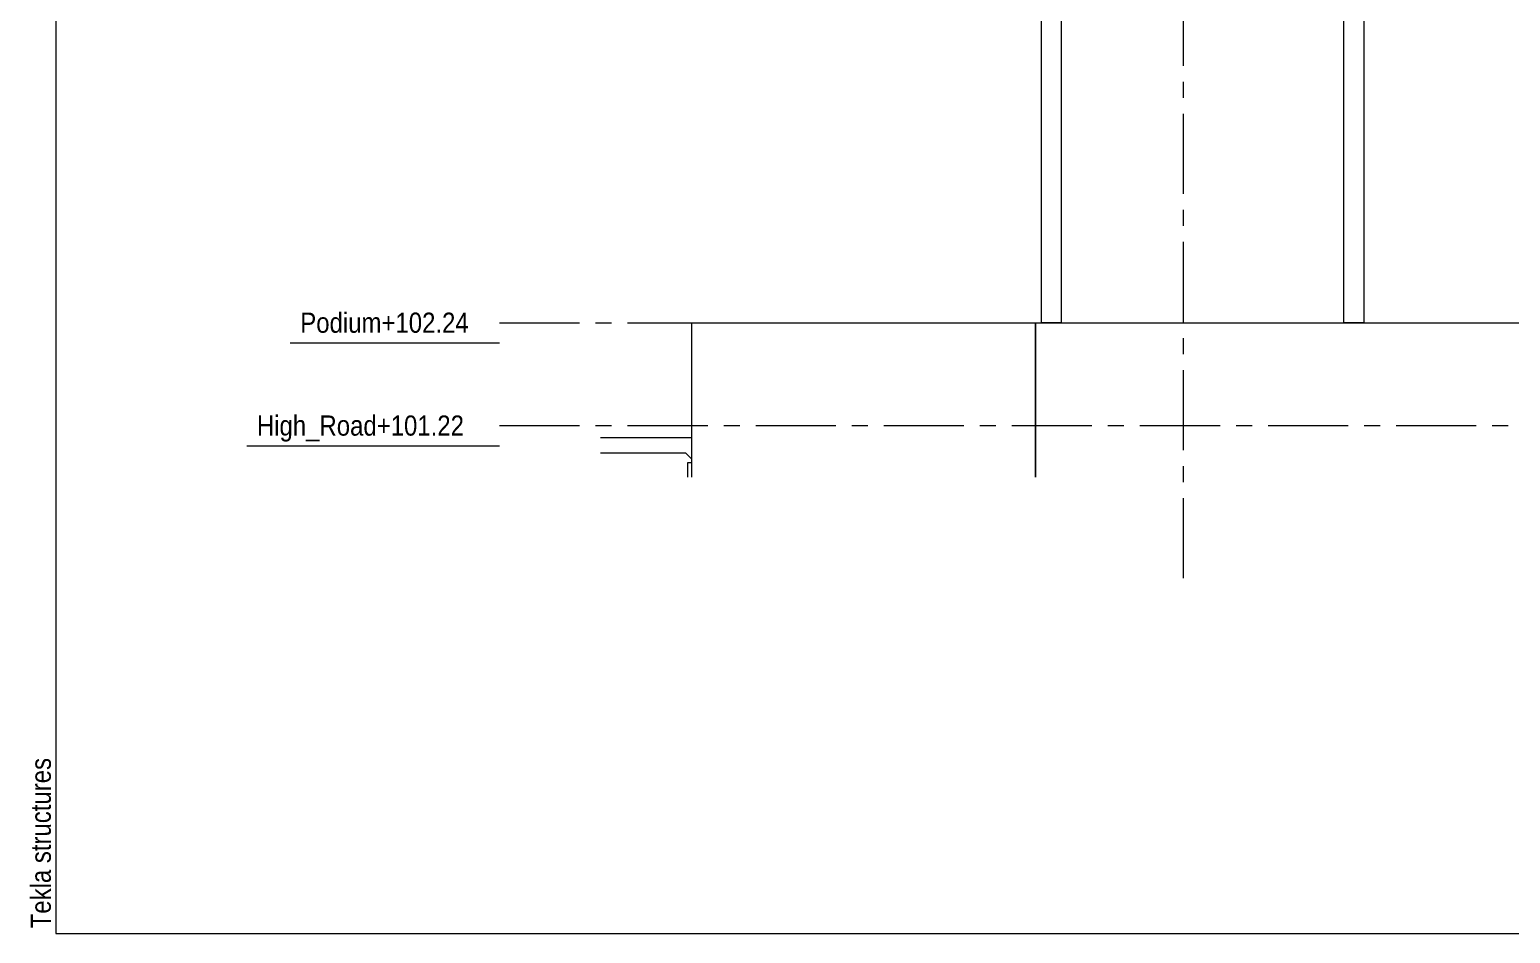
# Model space of a CAD drawing. Header units: millimetres. Extents: x -220592 to 404889, y -217665 to 38245.
# Drawn here: x -1025.3 to -878.5, y -1594.5 to -1504.8 of the extents above; entities that cross this region are included whole.
import ezdxf

# ---------------------------------------------------------------- set-up
doc = ezdxf.new("R2010")
doc.units = ezdxf.units.MM
doc.linetypes.add('XKITLINE00', pattern=[0])
doc.layers.add('000 - 0_HIDE_OBJ_FRAMING_DEF_SUB_1', color=7, linetype='Continuous')
for name, color, linetype, lineweight in [('DrawingSheet', 7, 'Continuous', 0), ('Part', 7, 'Continuous', 0), ('S-GRID', 7, 'Continuous', 0)]:
    doc.layers.add(name, color=color, linetype=linetype, lineweight=lineweight)
doc.styles.add('ARIAL', font='arial.ttf')

# ---------------------------------------------------------------- blocks, each defined once
blk = doc.blocks.new('*A3767')
at = {"layer": 'DrawingSheet', "color": 7, "linetype": 'XKITLINE00', "lineweight": 0}
for p, q in [((-211.572505, 388.625369), (-211.572505, -185.374631)), ((-211.572505, -185.374631), (1458.427495, -185.374631))]:
    blk.add_line(p, q, dxfattribs=at)
at = {"layer": 'DrawingSheet', "color": 7, "style": 'ARIAL', "width": 0.85}
blk.add_text('Tekla structures', height=2, rotation=90, dxfattribs=at).set_placement((-212.072505, -184.874631))
blk = doc.blocks.new('*A5173')
at = {"layer": 'S-GRID', "color": 7, "linetype": 'XKITLINE00', "lineweight": 0}
for p, q in [((-167.582288, -124.823645), (-159.644788, -124.823645)), ((-158.057288, -124.823645), (-156.469788, -124.823645)), ((-154.882288, -124.823645), (-146.944788, -124.823645)), ((-145.357288, -124.823645), (-143.769788, -124.823645)), ((-142.182288, -124.823645), (-134.244788, -124.823645)), ((-132.657288, -124.823645), (-131.069788, -124.823645)), ((-129.482288, -124.823645), (-121.544788, -124.823645)), ((-119.957288, -124.823645), (-118.369788, -124.823645)), ((-116.782288, -124.823645), (-108.844788, -124.823645)), ((-107.257288, -124.823645), (-105.669788, -124.823645)), ((-104.082288, -124.823645), (-96.144788, -124.823645)), ((-94.557288, -124.823645), (-92.969788, -124.823645)), ((-91.382288, -124.823645), (-83.444788, -124.823645)), ((-81.857288, -124.823645), (-80.269788, -124.823645)), ((-78.682288, -124.823645), (-70.744788, -124.823645)), ((-69.157288, -124.823645), (-67.569788, -124.823645))]:
    blk.add_line(p, q, dxfattribs=at)
at = {"layer": 'S-GRID', "color": 7, "style": 'ARIAL', "width": 0.85}
blk.add_text('Podium+102.24', height=2, dxfattribs=at).set_placement((-187.342054, -125.823645))
blk = doc.blocks.new('*A5174')
at = {"layer": 'S-GRID', "color": 7, "linetype": 'XKITLINE00', "lineweight": 0}
for p, q in [((-167.582288, -135.023645), (-159.644788, -135.023645)), ((-158.057288, -135.023645), (-156.469788, -135.023645)), ((-154.882288, -135.023645), (-146.944788, -135.023645)), ((-145.357288, -135.023645), (-143.769788, -135.023645)), ((-142.182288, -135.023645), (-134.244788, -135.023645)), ((-132.657288, -135.023645), (-131.069788, -135.023645)), ((-129.482288, -135.023645), (-121.544788, -135.023645)), ((-119.957288, -135.023645), (-118.369788, -135.023645)), ((-116.782288, -135.023645), (-108.844788, -135.023645)), ((-107.257288, -135.023645), (-105.669788, -135.023645)), ((-104.082288, -135.023645), (-96.144788, -135.023645)), ((-94.557288, -135.023645), (-92.969788, -135.023645)), ((-91.382288, -135.023645), (-83.444788, -135.023645)), ((-81.857288, -135.023645), (-80.269788, -135.023645)), ((-78.682288, -135.023645), (-70.744788, -135.023645)), ((-69.157288, -135.023645), (-67.569788, -135.023645))]:
    blk.add_line(p, q, dxfattribs=at)
at = {"layer": 'S-GRID', "color": 7, "style": 'ARIAL', "width": 0.85}
blk.add_text('High_Road+101.22', height=2, dxfattribs=at).set_placement((-191.642835, -136.023645))
blk = doc.blocks.new('*A5179')
at = {"layer": 'S-GRID', "color": 7, "linetype": 'XKITLINE00', "lineweight": 0}
for p, q in [((-99.749768, -10.457145), (-99.749768, -6.660345)), ((-99.749768, -13.632145), (-99.749768, -12.044645)), ((-99.749768, -23.157145), (-99.749768, -15.219645)), ((-99.749768, -26.332145), (-99.749768, -24.744645)), ((-99.749768, -35.857145), (-99.749768, -27.919645)), ((-99.749768, -39.032145), (-99.749768, -37.444645)), ((-99.749768, -48.557145), (-99.749768, -40.619645)), ((-99.749768, -51.732145), (-99.749768, -50.144645)), ((-99.749768, -61.257145), (-99.749768, -53.319645)), ((-99.749768, -64.432145), (-99.749768, -62.844645)), ((-99.749768, -73.957145), (-99.749768, -66.019645)), ((-99.749768, -77.132145), (-99.749768, -75.544645)), ((-99.749768, -86.657145), (-99.749768, -78.719645)), ((-99.749768, -89.832145), (-99.749768, -88.244645)), ((-99.749768, -99.357145), (-99.749768, -91.419645)), ((-99.749768, -102.532145), (-99.749768, -100.944645)), ((-99.749768, -112.057145), (-99.749768, -104.119645)), ((-99.749768, -115.232145), (-99.749768, -113.644645)), ((-99.749768, -124.757145), (-99.749768, -116.819645)), ((-99.749768, -127.932145), (-99.749768, -126.344645)), ((-99.749768, -137.457145), (-99.749768, -129.519645)), ((-99.749768, -140.632145), (-99.749768, -139.044645)), ((-99.749768, -150.157145), (-99.749768, -142.219645))]:
    blk.add_line(p, q, dxfattribs=at)
at = {"layer": 'S-GRID', "color": 7, "style": 'ARIAL', "width": 0.85}
blk.add_text('4.2', height=2, dxfattribs=at).set_placement((-101.603772, -5.660345))
blk = doc.blocks.new('*A5181')
at = {"layer": '000 - 0_HIDE_OBJ_FRAMING_DEF_SUB_1', "color": 7, "linetype": 'XKITLINE00', "lineweight": 0}
for p, q in [((-114.449756, -124.823645), (136.393457, -124.823645)), ((-114.449756, -140.157145), (-114.449756, -124.823645))]:
    blk.add_line(p, q, dxfattribs=at)
blk = doc.blocks.new('*A5183')
at = {"layer": 'Part', "color": 7, "linetype": 'XKITLINE00', "lineweight": 0}
for p, q in [((-148.526527, -138.723645), (-148.946531, -138.723645)), ((-148.946531, -138.723645), (-148.946531, -140.157145))]:
    blk.add_line(p, q, dxfattribs=at)
blk = doc.blocks.new('*A5184')
at = {"layer": 'Part', "color": 7, "linetype": 'XKITLINE00', "lineweight": 0}
for p, q in [((-157.582288, -136.223645), (-148.526527, -136.223645)), ((-157.582288, -137.723645), (-149.146531, -137.723645)), ((-148.526527, -138.343648), (-149.146531, -137.723645))]:
    blk.add_line(p, q, dxfattribs=at)
blk = doc.blocks.new('*A5185')
at = {"layer": 'Part', "color": 7, "linetype": 'XKITLINE00', "lineweight": 0}
for p, q in [((-148.526527, -124.823645), (-114.449756, -124.823645)), ((-148.526527, -140.157145), (-148.526527, -124.823645)), ((-114.449756, -124.823645), (-114.449756, -140.157145))]:
    blk.add_line(p, q, dxfattribs=at)
blk = doc.blocks.new('*A5191')
at = {"layer": '000 - 0_HIDE_OBJ_FRAMING_DEF_SUB_1', "color": 7, "linetype": 'XKITLINE00', "lineweight": 0}
for p, q in [((-83.384543, -23.823645), (-83.3843, -23.823645)), ((-83.850236, -88.731141), (-83.850236, -86.323645)), ((-81.850236, -88.731141), (-81.850236, -86.323645)), ((-83.850236, -124.823645), (-83.850236, -90.274129)), ((-81.850236, -124.823645), (-81.850236, -90.274129)), ((-81.850236, -124.823645), (-83.850236, -124.823645))]:
    blk.add_line(p, q, dxfattribs=at)
blk = doc.blocks.new('*A5420')
at = {"layer": 'S-GRID', "color": 7, "linetype": 'XKITLINE00', "lineweight": 0}
blk.add_line((-188.342054, -126.823645), (-167.582288, -126.823645), dxfattribs=at)
blk = doc.blocks.new('*A5421')
at = {"layer": 'S-GRID', "color": 7, "linetype": 'XKITLINE00', "lineweight": 0}
blk.add_line((-192.642835, -137.023645), (-167.582288, -137.023645), dxfattribs=at)
blk = doc.blocks.new('*A5422')
at = {"layer": '000 - 0_HIDE_OBJ_FRAMING_DEF_SUB_1', "color": 7, "linetype": 'XKITLINE00', "lineweight": 0}
for p, q in [((-113.850236, -124.823645), (-113.850236, -93.623645)), ((-111.850236, -124.823645), (-111.850236, -93.623645)), ((-111.850236, -124.823645), (-113.850236, -124.823645))]:
    blk.add_line(p, q, dxfattribs=at)

msp = doc.modelspace()

# ---------------------------------------------------------------- block references
at = {"color": 7, "lineweight": 0}
for name in ['*A3767', '*A5179', '*A5191', '*A5422', '*A5173', '*A5185', '*A5181', '*A5420', '*A5174', '*A5184', '*A5421', '*A5183']:
    msp.add_blockref(name, (-811.109, -1409.08), dxfattribs=at)

doc.saveas('drawing.dxf')
